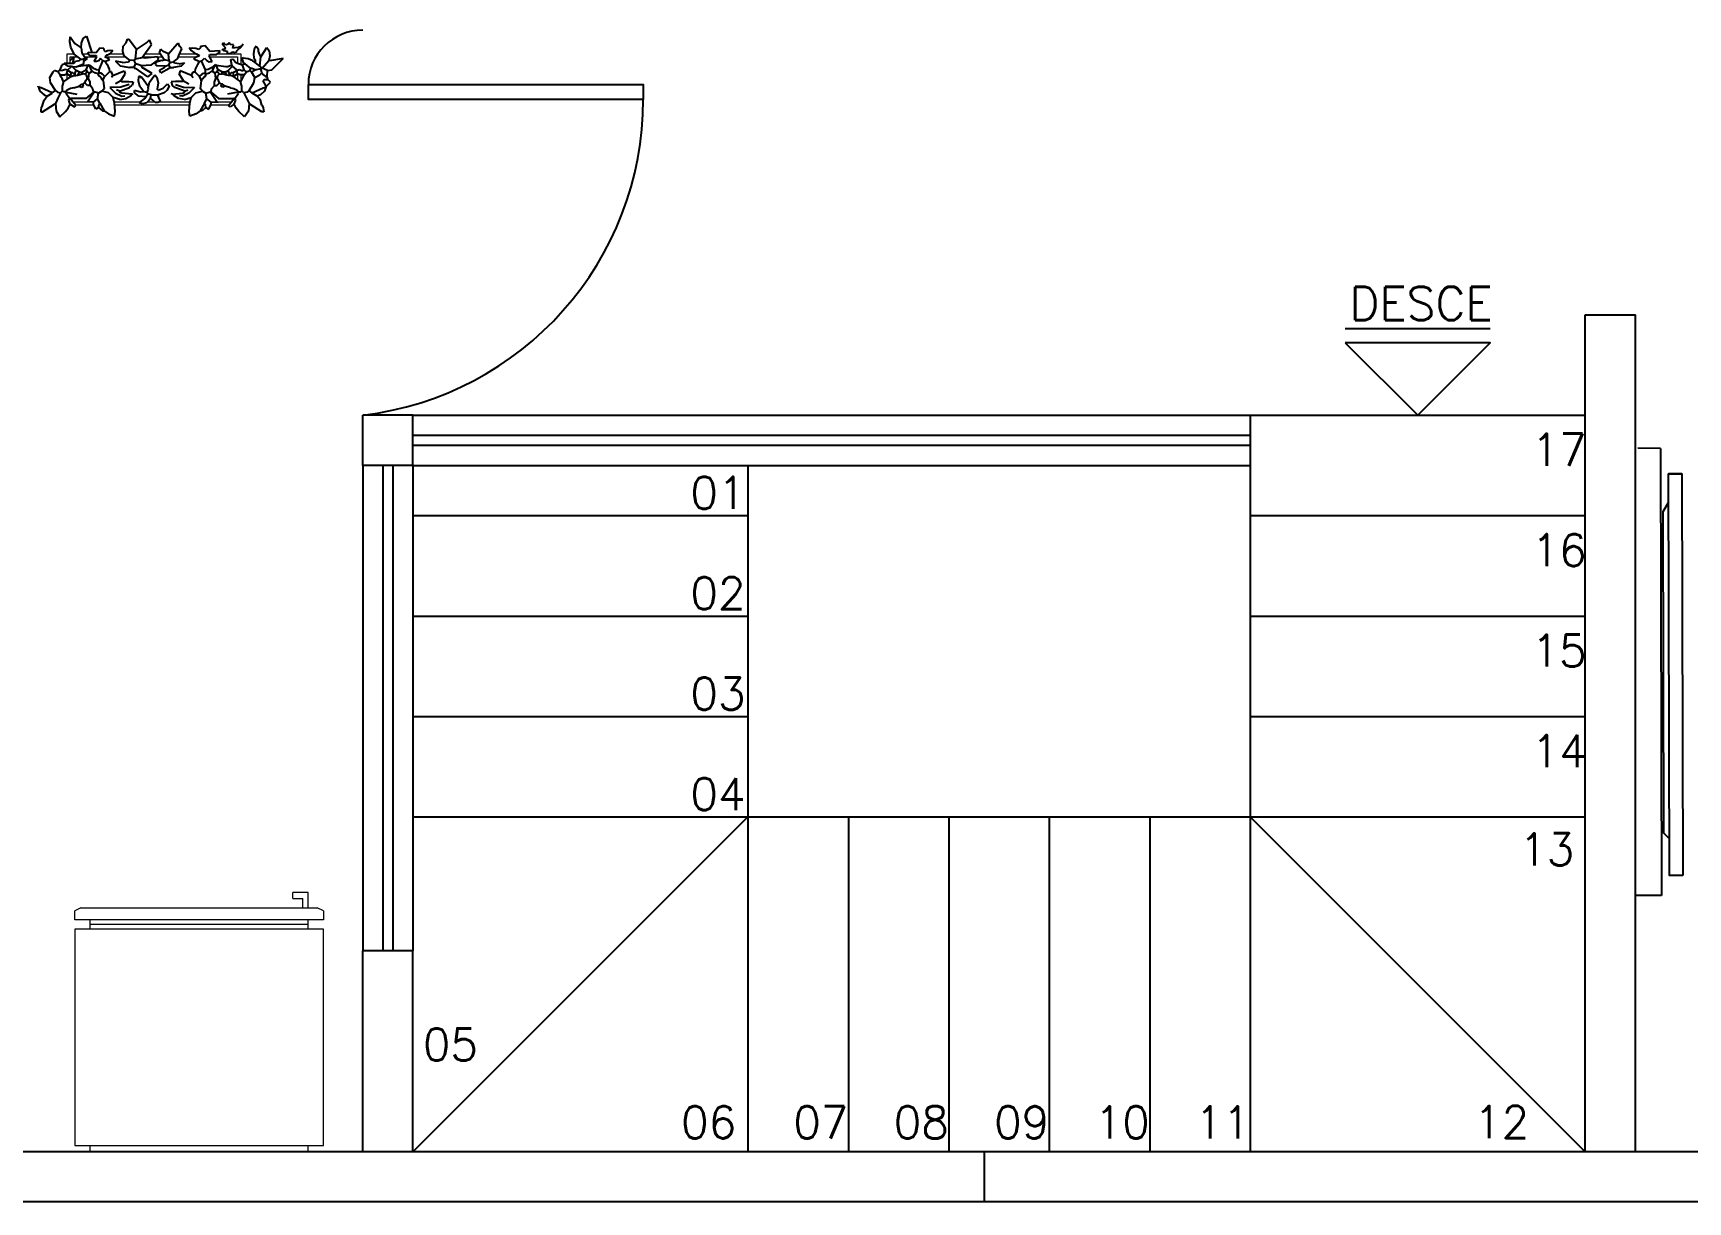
# Model space of a CAD drawing. Header units: inches. Extents: x 580771 to 672494, y 7715997 to 7829530.
# Drawn here: x 661786.5 to 662280.7, y 7725314.5 to 7725663.6 of the extents above; entities that cross this region are included whole.
import ezdxf

# ---------------------------------------------------------------- set-up
doc = ezdxf.new("R2010")
doc.units = ezdxf.units.IN
doc.header["$MEASUREMENT"] = 0
for name, color, linetype in [('1-ARQ-2', 2, 'Continuous'), ('ACESSORIOS', 2, 'Continuous'), ('ARQ-2', 2, 'Continuous'), ('P01', 1, 'Continuous'), ('P02', 2, 'Continuous'), ('parede', 6, 'Continuous'), ('PN010', 1, 'Continuous'), ('TEXTO-1', 2, 'Continuous'), ('VEGETAZIONE', 94, 'Continuous')]:
    doc.layers.add(name, color=color, linetype=linetype)
for name, color, linetype, lineweight in [('Hachura', 1, 'Continuous', 9), ('Pilares Sub-solo', 7, 'Continuous', 70), ('PROIEZIONI', 145, 'Continuous', 13)]:
    doc.layers.add(name, color=color, linetype=linetype, lineweight=lineweight)
doc.styles.add('ROMANS', font='romans', dxfattribs={"height": 0.2})

# ---------------------------------------------------------------- blocks, each defined once
blk = doc.blocks.new('gel')
at = {"layer": 'Hachura'}
for p, q in [((33208.79, 7048.49), (33127.79, 7048.49)), ((33127.79, 7048.49), (33127.79, 6977.99)), ((33132.79, 7050.49), (33203.79, 7050.49)), ((33132.79, 7050.49), (33132.79, 7048.49)), ((33203.79, 7050.49), (33203.79, 7048.49)), ((33208.79, 7039.49), (33208.79, 7048.49)), ((33208.79, 6977.99), (33208.79, 7039.49)), ((33127.79, 6977.99), (33132.79, 6977.99)), ((33132.79, 6977.99), (33203.79, 6977.99)), ((33132.79, 6977.99), (33132.79, 6974.99)), ((33132.79, 6976.49), (33203.79, 6976.49)), ((33203.79, 6977.99), (33208.79, 6977.99)), ((33203.79, 6977.99), (33203.79, 6974.99)), ((33127.79, 6971.99), (33127.79, 6974.99)), ((33127.79, 6974.99), (33208.79, 6974.99)), ((33127.79, 6971.99), (33129.79, 6970.99)), ((33206.79, 6970.99), (33129.79, 6970.99)), ((33134.51, 6970.99), (33134.51, 6967.99)), ((33206.79, 6970.99), (33208.79, 6971.99)), ((33208.79, 6974.99), (33208.79, 6971.99)), ((33132.79, 6965.99), (33137.79, 6965.99)), ((33137.79, 6967.99), (33134.51, 6967.99)), ((33137.79, 6967.99), (33137.79, 6965.99))]:
    blk.add_line(p, q, dxfattribs=at)
blk.add_lwpolyline([(33132.81, 6970.99), (33132.79, 6968.99), (33132.79, 6965.99)], dxfattribs=at)

msp = doc.modelspace()

# ---------------------------------------------------------------- linework, layer by layer
for p, q in [((662278.91, 7725531.949), (662274.884, 7725531.94)), ((662279.185, 7725411.95), (662275.159, 7725411.94))]:
    msp.add_line(p, q)
at = {"layer": '1-ARQ-2'}
for p, q in [((661899.982, 7725543.483), (662149.982, 7725543.483)), ((661899.982, 7725540.483), (662149.982, 7725540.483)), ((661890.982, 7725534.483), (661890.982, 7725389.483)), ((661893.982, 7725534.483), (661893.982, 7725389.483))]:
    msp.add_line(p, q, dxfattribs=at)
at = {"layer": 'ACESSORIOS'}
for p, q in [((662272.535, 7725539.559), (662265.692, 7725539.591, 9825)), ((662272.535, 7725539.559), (662272.841, 7725405.983)), ((662272.841, 7725405.983), (662264.981, 7725405.983))]:
    msp.add_line(p, q, dxfattribs=at)
at = {"layer": 'P01'}
for p, q in [((661899.982, 7725549.483), (661999.982, 7725549.483)), ((661899.982, 7725549.483), (662149.982, 7725549.483)), ((662149.982, 7725549.483), (662149.982, 7725329.483)), ((662149.982, 7725549.483), (662249.982, 7725549.483)), ((661884.982, 7725534.483), (661884.982, 7725389.483)), ((661899.982, 7725534.483), (661899.982, 7725389.483)), ((661899.982, 7725534.483), (662149.982, 7725534.483)), ((661999.982, 7725534.483), (661999.982, 7725329.483)), ((661899.982, 7725519.483), (661999.982, 7725519.483)), ((662149.982, 7725519.483), (662249.982, 7725519.483)), ((661899.982, 7725489.483), (661999.982, 7725489.483)), ((662149.982, 7725489.483), (662249.982, 7725489.483)), ((661899.982, 7725459.483), (661999.982, 7725459.483)), ((662149.982, 7725459.483), (662249.982, 7725459.483)), ((661899.982, 7725429.483), (662119.982, 7725429.483)), ((661999.982, 7725429.483), (661899.982, 7725329.483)), ((661999.982, 7725429.483), (661999.982, 7725329.483)), ((662029.982, 7725429.483), (662029.982, 7725329.483)), ((662059.982, 7725429.483), (662059.982, 7725329.483)), ((662089.982, 7725429.483), (662089.982, 7725329.483)), ((662119.982, 7725429.483), (662249.982, 7725429.483)), ((662119.982, 7725429.483), (662119.982, 7725329.483)), ((662149.982, 7725429.483), (662249.982, 7725329.483))]:
    msp.add_line(p, q, dxfattribs=at)
for centre, radius, start, end in [((661884.982, 7725648.233), 16.25, 90, 180), ((661873.823, 7725643.733), 94.908, 276.75179, 0)]:
    msp.add_arc(centre, radius, start, end, dxfattribs=at)
at = {"layer": 'P02'}
msp.add_lwpolyline([(661868.732, 7725648.233), (661968.732, 7725648.233), (661968.732, 7725643.733), (661868.732, 7725643.733), (661868.732, 7725648.233)], dxfattribs=at)
at = {"layer": 'parede'}
for p, q in [((662249.982, 7725579.483), (662264.982, 7725579.483)), ((662249.982, 7725329.483), (662249.982, 7725579.483)), ((662264.982, 7725329.483), (662264.982, 7725579.483)), ((661884.982, 7725534.483), (661884.982, 7725549.483)), ((661899.982, 7725549.483), (661884.982, 7725549.483)), ((661899.982, 7725534.483), (661899.982, 7725549.483)), ((661899.982, 7725534.483), (661884.982, 7725534.483)), ((661899.982, 7725389.483), (661884.982, 7725389.483)), ((661884.982, 7725329.483), (661884.982, 7725389.483)), ((661899.982, 7725329.483), (661899.982, 7725389.483)), ((664544.982, 7725329.483), (661384.982, 7725329.483)), ((662070.529, 7725329.483), (662070.529, 7725314.483)), ((664559.982, 7725314.483), (661384.982, 7725314.483))]:
    msp.add_line(p, q, dxfattribs=at)
at = {"layer": 'PN010'}
for p, q in [((662273.252, 7725520.698), (662274.904, 7725523.418)), ((662273.473, 7725424.591), (662273.252, 7725520.698)), ((662275.134, 7725422.899), (662273.473, 7725424.591))]:
    msp.add_line(p, q, dxfattribs=at)
msp.add_lwpolyline([(662279.185, 7725411.95), (662275.159, 7725411.94), (662274.884, 7725531.94), (662278.91, 7725531.949)], close=True, dxfattribs=at)
at = {"layer": 'PROIEZIONI'}
for points in [[(661796.666, 7725654.648), (661796.666, 7725657.429), (661798.78, 7725657.429)], [(661797.587, 7725654.648), (661797.587, 7725656.508), (661799.881, 7725656.508)], [(661801.301, 7725657.429), (661802.961, 7725657.429)], [(661801.927, 7725656.508), (661805.505, 7725656.508)], [(661808.026, 7725656.508), (661814.18, 7725656.508)], [(661809.466, 7725657.429), (661813.58, 7725657.429)], [(661819.275, 7725656.508), (661825.037, 7725656.508)], [(661819.933, 7725657.429), (661824.441, 7725657.429)], [(661826.856, 7725657.429), (661826.959, 7725657.429)], [(661829.929, 7725656.508), (661835.454, 7725656.508)], [(661830.275, 7725657.429), (661835.149, 7725657.429)], [(661839.279, 7725656.508), (661847.621, 7725656.508), (661847.621, 7725654.554)], [(661841.667, 7725657.429), (661848.542, 7725657.429), (661848.542, 7725654.281)], [(661796.666, 7725649.766), (661796.666, 7725651.403)], [(661797.587, 7725650.399), (661797.587, 7725650.827)], [(661847.621, 7725651.442), (661847.621, 7725649.713)], [(661848.542, 7725651.162), (661848.542, 7725649.08)], [(661804.545, 7725642.956), (661798.489, 7725642.956)], [(661818.487, 7725642.956), (661810.816, 7725642.956)], [(661822.935, 7725642.956), (661820.586, 7725642.956)], [(661833.395, 7725642.956), (661824.092, 7725642.956)], [(661845.722, 7725642.956), (661839.666, 7725642.956)], [(661798.107, 7725642.035), (661797.429, 7725642.035)], [(661804.688, 7725642.035), (661799.226, 7725642.035)], [(661833.286, 7725642.035), (661810.925, 7725642.035)], [(661844.985, 7725642.035), (661839.523, 7725642.035)], [(661846.782, 7725642.035), (661846.104, 7725642.035)]]:
    msp.add_lwpolyline(points, dxfattribs=at)
at = {"layer": 'TEXTO-1'}
msp.add_line((662178.382, 7725575.403), (662221.582, 7725575.403), dxfattribs=at)
msp.add_lwpolyline([(662178.382, 7725571.083), (662199.982, 7725549.483), (662221.582, 7725571.083)], close=True, dxfattribs=at)
at = {"layer": 'VEGETAZIONE'}
for p, q in [((661801.485, 7725661.976), (661802.52, 7725662.699)), ((661802.52, 7725662.699), (661804.093, 7725657.754)), ((661797.54, 7725660.997), (661797.644, 7725662.52)), ((661797.852, 7725659.366), (661797.54, 7725660.997)), ((661797.644, 7725662.52), (661798.993, 7725660.453)), ((661798.823, 7725657.34), (661797.852, 7725659.366)), ((661798.993, 7725660.453), (661800.862, 7725659.148)), ((661800.862, 7725659.148), (661800.966, 7725660.562)), ((661800.862, 7725659.148), (661801.094, 7725657.734)), ((661800.966, 7725660.562), (661801.485, 7725661.976)), ((661801.094, 7725657.734), (661802.057, 7725656.317)), ((661802.832, 7725657.537), (661802.974, 7725657.82)), ((661805.382, 7725657.679), (661802.974, 7725657.82)), ((661806.515, 7725659.095), (661805.382, 7725657.679)), ((661807.649, 7725658.954), (661806.515, 7725659.095)), ((661807.649, 7725658.954), (661807.649, 7725658.529)), ((661807.649, 7725658.529), (661808.074, 7725658.104)), ((661808.074, 7725658.104), (661808.851, 7725658.359)), ((661808.851, 7725658.359), (661809.683, 7725658.441)), ((661809.996, 7725657.896), (661809.345, 7725657.323)), ((661809.683, 7725658.441), (661810.34, 7725658.387)), ((661810.34, 7725658.387), (661809.996, 7725657.896)), ((661810.34, 7725658.387), (661810.482, 7725658.529)), ((661813.376, 7725658.081), (661813.46, 7725659.675)), ((661813.768, 7725656.829), (661813.376, 7725658.081)), ((661813.46, 7725659.675), (661814.321, 7725660.696)), ((661814.321, 7725660.696), (661814.689, 7725661.801)), ((661815.241, 7725661.617), (661814.689, 7725661.801)), ((661817.451, 7725658.67), (661815.241, 7725661.617)), ((661817.083, 7725655.908), (661817.451, 7725658.67)), ((661817.451, 7725658.67), (661820.398, 7725660.696)), ((661819.109, 7725656.276), (661821.871, 7725660.144)), ((661820.398, 7725660.696), (661821.319, 7725661.617)), ((661821.871, 7725660.144), (661821.319, 7725661.617)), ((661824.285, 7725657.67), (661824.71, 7725658.803)), ((661825.655, 7725655.554), (661824.285, 7725657.67)), ((661825.418, 7725658.095), (661824.71, 7725658.803)), ((661826.929, 7725657.395), (661825.418, 7725658.095)), ((661826.929, 7725657.395), (661829.546, 7725660.411)), ((661829.546, 7725660.411), (661829.971, 7725660.553)), ((661830.254, 7725659.703), (661829.971, 7725660.553)), ((661830.065, 7725656.942), (661830.916, 7725658.918)), ((661830.916, 7725658.918), (661830.254, 7725659.703)), ((661833.347, 7725659.025), (661833.177, 7725659.194)), ((661834.135, 7725659.089), (661833.347, 7725659.025)), ((661833.347, 7725659.025), (661833.76, 7725658.435)), ((661833.76, 7725658.435), (661834.54, 7725657.748)), ((661835.134, 7725658.991), (661834.135, 7725659.089)), ((661834.54, 7725657.748), (661835.227, 7725657.388)), ((661836.067, 7725658.684), (661835.134, 7725658.991)), ((661836.577, 7725659.194), (661836.067, 7725658.684)), ((661836.577, 7725659.704), (661837.937, 7725659.874)), ((661836.577, 7725659.704), (661836.577, 7725659.194)), ((661837.937, 7725659.874), (661839.297, 7725658.174)), ((661839.297, 7725658.174), (661842.186, 7725658.344)), ((661841.337, 7725657.154), (661842.357, 7725658.005)), ((661842.357, 7725658.005), (661842.186, 7725658.344)), ((661842.937, 7725658.812), (661843.221, 7725658.67)), ((661843.079, 7725660.229), (661843.362, 7725660.654)), ((661844.071, 7725659.095), (661843.079, 7725660.229)), ((661843.221, 7725658.67), (661844.071, 7725659.095)), ((661843.504, 7725658.245), (661843.221, 7725658.67)), ((661843.721, 7725660.191), (661843.362, 7725660.654)), ((661844.637, 7725658.104), (661843.504, 7725658.245)), ((661844.302, 7725660.089), (661843.721, 7725660.191)), ((661844.786, 7725660.241), (661844.302, 7725660.089)), ((661844.637, 7725657.395), (661844.637, 7725658.104)), ((661845.062, 7725660.654), (661844.786, 7725660.241)), ((661845.346, 7725660.229), (661845.062, 7725660.654)), ((661846.337, 7725660.087), (661845.346, 7725660.229)), ((661845.657, 7725657.681), (661845.346, 7725657.395)), ((661846.214, 7725657.858), (661845.657, 7725657.681)), ((661846.196, 7725659.095), (661846.337, 7725659.945)), ((661846.867, 7725659.177), (661846.196, 7725659.095)), ((661846.904, 7725657.679), (661846.214, 7725657.858)), ((661846.337, 7725659.945), (661846.337, 7725660.087)), ((661847.908, 7725659.329), (661846.867, 7725659.177)), ((661847.187, 7725657.962), (661846.904, 7725657.679)), ((661847.187, 7725657.962), (661847.329, 7725658.104)), ((661847.329, 7725658.245), (661847.754, 7725658.67)), ((661847.329, 7725658.104), (661847.329, 7725658.245)), ((661847.754, 7725658.67), (661848.746, 7725659.52)), ((661848.746, 7725659.662), (661847.908, 7725659.329)), ((661848.746, 7725659.662), (661849.312, 7725660.37)), ((661848.746, 7725659.52), (661848.746, 7725659.662)), ((661852.554, 7725658.771), (661852.312, 7725657.351)), ((661853.137, 7725659.662), (661852.554, 7725658.771)), ((661853.137, 7725659.662), (661853.845, 7725658.812)), ((661853.885, 7725658.213), (661853.845, 7725658.812)), ((661854.127, 7725657.301), (661853.885, 7725658.213)), ((661854.695, 7725656.829), (661856.314, 7725659.33)), ((661856.314, 7725659.33), (661856.983, 7725658.34)), ((661856.983, 7725658.34), (661857.273, 7725656.768)), ((661794.615, 7725652.579), (661795.182, 7725654.137)), ((661796.174, 7725652.72), (661795.04, 7725652.295)), ((661796.102, 7725654.41), (661795.182, 7725654.137)), ((661795.82, 7725654.648), (661798.681, 7725654.648)), ((661796.917, 7725653.711), (661795.824, 7725654.648)), ((661796.882, 7725652.437), (661796.174, 7725652.72)), ((661796.882, 7725652.579), (661798.157, 7725653.712)), ((661797.996, 7725653.57), (661796.917, 7725653.711)), ((661798.603, 7725656.508), (661797.587, 7725655.376)), ((661799.432, 7725652.437), (661798.157, 7725653.712)), ((661799.409, 7725653.385), (661798.345, 7725653.524)), ((661798.401, 7725654.648), (661798.773, 7725656.508)), ((661798.681, 7725654.648), (661799.248, 7725655.215)), ((661800.806, 7725655.781), (661798.823, 7725657.34)), ((661799.248, 7725655.215), (661800.381, 7725655.356)), ((661801.56, 7725654.286), (661799.409, 7725653.385)), ((661800.14, 7725653.57), (661799.9, 7725653.591)), ((661802.974, 7725653.995), (661800.14, 7725653.57)), ((661800.381, 7725655.356), (661800.806, 7725655.781)), ((661800.806, 7725655.781), (661801.514, 7725655.781)), ((661802.081, 7725656.348), (661801.514, 7725655.781)), ((661801.798, 7725655.356), (661801.514, 7725655.781)), ((661801.56, 7725654.286), (661801.798, 7725655.356)), ((661802.708, 7725655.962), (661801.771, 7725655.308)), ((661802.802, 7725655.987), (661802.081, 7725656.348)), ((661802.407, 7725652.579), (661802.974, 7725653.995)), ((661803.682, 7725656.829), (661802.832, 7725657.537)), ((661802.974, 7725653.995), (661803.257, 7725654.137)), ((661804.107, 7725652.295), (661803.257, 7725654.137)), ((661803.257, 7725654.137), (661804.401, 7725653.18)), ((661805.382, 7725656.829), (661803.682, 7725656.829)), ((661804.401, 7725653.18), (661805.442, 7725652.716)), ((661804.815, 7725655.129), (661805.524, 7725656.545)), ((661805.494, 7725655.061), (661804.815, 7725655.129)), ((661805.524, 7725656.545), (661805.382, 7725656.829)), ((661805.442, 7725652.716), (661806.232, 7725652.579)), ((661806.145, 7725655.333), (661805.494, 7725655.061)), ((661806.657, 7725655.979), (661806.145, 7725655.333)), ((661806.232, 7725652.579), (661807.365, 7725655.27)), ((661807.365, 7725655.27), (661806.657, 7725655.979)), ((661808.074, 7725655.129), (661807.365, 7725655.27)), ((661808.498, 7725656.97), (661807.932, 7725656.545)), ((661807.932, 7725656.545), (661808.591, 7725656.287)), ((661808.074, 7725655.129), (661809.348, 7725655.695)), ((661808.074, 7725655.129), (661808.617, 7725654.243)), ((661808.773, 7725657.024), (661808.498, 7725656.97)), ((661808.591, 7725656.287), (661809.085, 7725656.015)), ((661808.617, 7725654.243), (661809.241, 7725652.825)), ((661809.345, 7725657.323), (661808.773, 7725657.024)), ((661809.085, 7725656.015), (661809.348, 7725655.695)), ((661809.241, 7725652.825), (661809.348, 7725652.012)), ((661811.177, 7725655.157), (661812.53, 7725653.828)), ((661813.216, 7725654.803), (661811.177, 7725655.157)), ((661812.53, 7725653.828), (661815.426, 7725653.33)), ((661813.216, 7725654.803), (661815.057, 7725654.987)), ((661815.426, 7725655.54), (661813.768, 7725656.829)), ((661815.057, 7725654.987), (661815.426, 7725655.54)), ((661816.715, 7725655.355), (661815.426, 7725655.54)), ((661816.715, 7725653.33), (661815.426, 7725653.33)), ((661816.715, 7725655.355), (661817.083, 7725655.908)), ((661817.267, 7725654.435), (661816.715, 7725655.355)), ((661816.715, 7725653.514), (661817.267, 7725654.435)), ((661816.715, 7725653.33), (661816.715, 7725653.514)), ((661816.899, 7725653.145), (661816.715, 7725653.33)), ((661816.715, 7725653.145), (661816.715, 7725653.33)), ((661816.715, 7725653.145), (661816.899, 7725653.145)), ((661816.899, 7725653.145), (661817.083, 7725653.145)), ((661817.083, 7725655.908), (661819.109, 7725656.276)), ((661820.766, 7725650.567), (661817.083, 7725653.145)), ((661818.741, 7725653.882), (661817.267, 7725654.435)), ((661818.741, 7725653.882), (661821.871, 7725654.066)), ((661819.109, 7725653.33), (661818.741, 7725653.882)), ((661820.03, 7725656.092), (661819.109, 7725656.276)), ((661822.056, 7725651.488), (661819.109, 7725653.33)), ((661823.713, 7725656.46), (661820.03, 7725656.092)), ((661821.871, 7725654.066), (661824.081, 7725655.724)), ((661823.216, 7725654.874), (661822.982, 7725654.198)), ((661822.982, 7725654.198), (661823.53, 7725653.854)), ((661824.946, 7725655.412), (661823.216, 7725654.874)), ((661825.938, 7725653.712), (661823.53, 7725653.854)), ((661824.081, 7725655.724), (661823.713, 7725656.46)), ((661824.299, 7725652.547), (661825.655, 7725653.287)), ((661824.718, 7725651.709), (661827.213, 7725653.145)), ((661824.946, 7725655.412), (661825.655, 7725655.554)), ((661827.213, 7725655.27), (661825.655, 7725655.554)), ((661825.655, 7725653.287), (661825.938, 7725653.712)), ((661825.938, 7725653.712), (661827.071, 7725654.137)), ((661827.213, 7725655.27), (661826.929, 7725657.395)), ((661827.071, 7725654.137), (661827.496, 7725654.845)), ((661827.496, 7725653.429), (661827.071, 7725654.137)), ((661827.496, 7725654.845), (661827.213, 7725655.27)), ((661827.354, 7725653.145), (661827.213, 7725653.145)), ((661827.354, 7725653.145), (661827.496, 7725653.287)), ((661827.496, 7725653.145), (661827.354, 7725653.145)), ((661827.496, 7725654.845), (661828.488, 7725654.987)), ((661827.496, 7725653.287), (661827.496, 7725653.429)), ((661827.496, 7725653.287), (661828.488, 7725653.287)), ((661827.496, 7725653.145), (661827.496, 7725653.287)), ((661828.488, 7725654.987), (661829.762, 7725655.979)), ((661828.771, 7725654.562), (661828.488, 7725654.987)), ((661830.715, 7725653.67), (661828.488, 7725653.287)), ((661830.187, 7725654.42), (661828.771, 7725654.562)), ((661829.762, 7725655.979), (661830.065, 7725656.942)), ((661830.187, 7725654.42), (661831.756, 7725654.693)), ((661831.756, 7725654.693), (661830.715, 7725653.67)), ((661834.853, 7725656.178), (661834.537, 7725655.794)), ((661836.067, 7725655.115), (661834.537, 7725655.794)), ((661835.446, 7725656.505), (661834.853, 7725656.178)), ((661834.97, 7725652.825), (661834.862, 7725652.012)), ((661835.594, 7725654.243), (661834.97, 7725652.825)), ((661835.227, 7725657.388), (661835.557, 7725657.324)), ((661836.237, 7725656.814), (661835.446, 7725656.505)), ((661835.557, 7725657.324), (661836.237, 7725656.814)), ((661836.137, 7725655.129), (661835.594, 7725654.243)), ((661836.137, 7725655.129), (661836.846, 7725655.27)), ((661837.979, 7725652.579), (661836.846, 7725655.27)), ((661836.917, 7725655.284), (661837.767, 7725656.135)), ((661837.767, 7725656.135), (661838.381, 7725655.36)), ((661838.769, 7725652.716), (661837.979, 7725652.579)), ((661838.381, 7725655.36), (661839.162, 7725655.033)), ((661839.81, 7725653.18), (661838.769, 7725652.716)), ((661839.126, 7725656.814), (661839.297, 7725657.154)), ((661839.977, 7725655.115), (661839.126, 7725656.814)), ((661839.162, 7725655.033), (661839.977, 7725655.115)), ((661839.297, 7725657.154), (661841.337, 7725657.154)), ((661840.954, 7725654.137), (661839.81, 7725653.18)), ((661840.104, 7725652.295), (661840.954, 7725654.137)), ((661841.237, 7725653.995), (661840.954, 7725654.137)), ((661841.237, 7725653.995), (661844.071, 7725653.57)), ((661841.804, 7725652.579), (661841.237, 7725653.995)), ((661844.071, 7725653.57), (661844.713, 7725653.624)), ((661845.346, 7725657.395), (661844.637, 7725657.395)), ((661844.713, 7725653.624), (661845.923, 7725654.106)), ((661844.779, 7725652.437), (661846.054, 7725653.712)), ((661845.629, 7725655.554), (661845.912, 7725655.837)), ((661845.912, 7725654.137), (661845.629, 7725655.554)), ((661845.912, 7725655.837), (661846.337, 7725655.695)), ((661846.054, 7725653.712), (661845.912, 7725654.137)), ((661847.329, 7725652.579), (661846.054, 7725653.712)), ((661846.337, 7725655.695), (661847.012, 7725654.943)), ((661847.012, 7725654.943), (661847.593, 7725654.562)), ((661847.329, 7725652.437), (661848.037, 7725652.72)), ((661847.593, 7725654.562), (661849.029, 7725654.137)), ((661848.037, 7725652.72), (661849.171, 7725652.295)), ((661849.171, 7725656.12), (661849.029, 7725656.404)), ((661849.029, 7725655.695), (661849.171, 7725656.12)), ((661849.312, 7725655.129), (661849.029, 7725655.695)), ((661849.029, 7725654.137), (661849.596, 7725654.42)), ((661849.596, 7725652.579), (661849.029, 7725654.137)), ((661850.715, 7725655.906), (661849.171, 7725656.12)), ((661849.312, 7725656.12), (661849.171, 7725656.12)), ((661849.596, 7725654.42), (661849.312, 7725655.129)), ((661849.879, 7725654.42), (661849.596, 7725654.42)), ((661851.579, 7725653.004), (661849.879, 7725654.42)), ((661852.191, 7725655.323), (661850.715, 7725655.906)), ((661851.296, 7725652.437), (661851.579, 7725653.004)), ((661851.862, 7725653.004), (661851.579, 7725653.004)), ((661852.854, 7725652.579), (661851.862, 7725653.004)), ((661852.854, 7725654.845), (661852.191, 7725655.323)), ((661852.312, 7725657.351), (661852.481, 7725656.236)), ((661852.481, 7725656.236), (661852.854, 7725655.554)), ((661852.854, 7725655.554), (661852.854, 7725654.987)), ((661852.854, 7725654.845), (661852.854, 7725654.987)), ((661854.27, 7725653.712), (661852.854, 7725654.845)), ((661852.854, 7725652.579), (661854.554, 7725653.004)), ((661854.554, 7725656.545), (661854.127, 7725657.301)), ((661854.27, 7725653.712), (661854.554, 7725656.545)), ((661854.695, 7725653.145), (661854.27, 7725653.712)), ((661854.554, 7725656.545), (661854.695, 7725656.829)), ((661854.554, 7725653.004), (661854.695, 7725653.145)), ((661854.837, 7725651.729), (661854.554, 7725653.004)), ((661854.979, 7725653.145), (661854.695, 7725653.145)), ((661854.979, 7725653.145), (661856.962, 7725655.412)), ((661856.537, 7725652.437), (661854.979, 7725653.145)), ((661857.273, 7725656.768), (661856.962, 7725655.412)), ((661857.104, 7725655.27), (661856.962, 7725655.412)), ((661861.232, 7725655.999), (661857.104, 7725655.27)), ((661857.812, 7725652.579), (661861.232, 7725655.999)), ((661788.099, 7725647.762), (661788.58, 7725646.242)), ((661788.099, 7725647.62), (661788.099, 7725647.762)), ((661791.499, 7725650.312), (661792.49, 7725652.012)), ((661791.782, 7725648.754), (661791.499, 7725650.312)), ((661793.199, 7725646.487), (661791.782, 7725648.754)), ((661792.49, 7725652.012), (661792.915, 7725652.437)), ((661793.907, 7725652.012), (661792.915, 7725652.437)), ((661793.907, 7725652.012), (661794.615, 7725652.579)), ((661794.615, 7725651.162), (661793.907, 7725652.012)), ((661795.04, 7725652.295), (661794.615, 7725652.579)), ((661794.899, 7725650.454), (661794.615, 7725651.162)), ((661794.615, 7725651.162), (661795.89, 7725651.162)), ((661795.182, 7725650.029), (661794.899, 7725650.454)), ((661795.607, 7725649.037), (661795.182, 7725650.029)), ((661795.324, 7725647.762), (661795.607, 7725648.754)), ((661795.324, 7725646.345), (661795.324, 7725647.762)), ((661795.607, 7725649.037), (661797.874, 7725650.595)), ((661795.607, 7725648.754), (661795.607, 7725649.037)), ((661795.89, 7725651.162), (661796.599, 7725651.445)), ((661796.599, 7725651.445), (661796.74, 7725652.154)), ((661797.732, 7725650.737), (661796.599, 7725651.445)), ((661796.74, 7725652.154), (661796.882, 7725652.437)), ((661796.882, 7725652.437), (661796.882, 7725652.579)), ((661798.015, 7725651.729), (661796.882, 7725652.437)), ((661797.732, 7725650.737), (661797.874, 7725651.445)), ((661797.874, 7725650.595), (661797.732, 7725650.737)), ((661797.874, 7725651.445), (661798.015, 7725651.729)), ((661797.874, 7725650.595), (661798.724, 7725650.879)), ((661798.157, 7725651.87), (661798.015, 7725651.729)), ((661799.007, 7725651.304), (661798.157, 7725651.87)), ((661798.724, 7725650.879), (661799.007, 7725651.304)), ((661798.724, 7725650.879), (661799.29, 7725650.879)), ((661798.724, 7725647.195), (661800.282, 7725647.762)), ((661799.007, 7725651.445), (661799.432, 7725652.437)), ((661799.007, 7725651.304), (661799.007, 7725651.445)), ((661799.29, 7725650.879), (661799.007, 7725651.304)), ((661799.29, 7725650.879), (661799.857, 7725651.02)), ((661800.424, 7725651.87), (661799.432, 7725652.437)), ((661799.857, 7725651.02), (661800.424, 7725651.87)), ((661799.857, 7725651.02), (661801.274, 7725651.445)), ((661800.282, 7725647.762), (661801.132, 7725648.329)), ((661800.282, 7725647.762), (661800.99, 7725647.479)), ((661800.424, 7725651.87), (661801.132, 7725651.87)), ((661800.99, 7725647.479), (661801.557, 7725647.762)), ((661801.132, 7725651.87), (661801.982, 7725652.437)), ((661801.274, 7725651.445), (661801.132, 7725651.87)), ((661801.132, 7725648.329), (661801.415, 7725648.329)), ((661802.124, 7725651.304), (661801.274, 7725651.445)), ((661801.415, 7725648.329), (661801.982, 7725648.754)), ((661801.557, 7725647.762), (661801.415, 7725648.329)), ((661801.982, 7725652.437), (661802.407, 7725652.579)), ((661801.982, 7725648.754), (661802.265, 7725649.462)), ((661802.832, 7725647.904), (661801.982, 7725648.754)), ((661802.124, 7725651.304), (661802.69, 7725652.154)), ((661802.549, 7725650.879), (661802.124, 7725651.304)), ((661802.265, 7725649.462), (661802.69, 7725650.029)), ((661802.69, 7725652.154), (661802.407, 7725652.579)), ((661802.69, 7725650.029), (661802.549, 7725650.879)), ((661803.257, 7725651.587), (661802.69, 7725652.154)), ((661802.69, 7725650.029), (661803.115, 7725650.029)), ((661803.54, 7725647.904), (661802.832, 7725647.904)), ((661803.115, 7725650.029), (661803.257, 7725651.587)), ((661803.543, 7725648.968), (661803.115, 7725650.029)), ((661803.257, 7725651.587), (661804.107, 7725652.154)), ((661803.54, 7725647.904), (661803.543, 7725648.968)), ((661804.249, 7725647.054), (661803.54, 7725647.904)), ((661804.957, 7725651.729), (661804.107, 7725652.295)), ((661804.107, 7725652.154), (661804.107, 7725652.295)), ((661805.949, 7725651.445), (661804.957, 7725651.729)), ((661805.949, 7725651.445), (661806.232, 7725651.587)), ((661806.232, 7725650.737), (661805.949, 7725651.445)), ((661806.232, 7725651.587), (661806.232, 7725652.579)), ((661806.799, 7725651.587), (661806.232, 7725651.587)), ((661806.515, 7725650.595), (661806.232, 7725650.737)), ((661806.232, 7725650.595), (661806.232, 7725650.737)), ((661807.082, 7725649.887), (661806.515, 7725650.595)), ((661807.224, 7725651.304), (661806.799, 7725651.587)), ((661807.082, 7725649.745), (661807.082, 7725649.887)), ((661807.507, 7725649.32), (661807.082, 7725649.745)), ((661807.932, 7725650.595), (661807.224, 7725651.304)), ((661807.507, 7725649.745), (661807.932, 7725650.595)), ((661807.507, 7725649.32), (661807.507, 7725649.745)), ((661807.507, 7725649.32), (661807.79, 7725647.054)), ((661807.932, 7725650.595), (661809.348, 7725652.012)), ((661809.915, 7725652.012), (661809.348, 7725652.012)), ((661810.34, 7725650.879), (661809.915, 7725652.012)), ((661810.34, 7725650.879), (661809.915, 7725650.312)), ((661810.34, 7725650.879), (661813.74, 7725652.295)), ((661812.748, 7725649.32), (661811.19, 7725648.47)), ((661812.748, 7725649.32), (661814.023, 7725651.445)), ((661812.748, 7725649.32), (661812.89, 7725649.179)), ((661815.18, 7725648.208), (661812.76, 7725647.483)), ((661812.89, 7725649.179), (661815.156, 7725649.179)), ((661813.74, 7725652.295), (661814.023, 7725651.445)), ((661815.156, 7725649.179), (661816.431, 7725649.037)), ((661815.298, 7725647.337), (661816.148, 7725648.045)), ((661816.431, 7725649.037), (661816.148, 7725648.045)), ((661818.054, 7725649.297), (661818.07, 7725650.531)), ((661818.444, 7725647.662), (661818.054, 7725649.297)), ((661818.07, 7725650.531), (661818.354, 7725650.815)), ((661818.92, 7725650.39), (661818.354, 7725650.815)), ((661818.846, 7725650.116), (661818.662, 7725650.3)), ((661821.045, 7725647.556), (661818.92, 7725650.39)), ((661820.766, 7725650.567), (661822.056, 7725651.488)), ((661821.045, 7725647.556), (661821.306, 7725648.889)), ((661821.306, 7725648.889), (661822.887, 7725651.098)), ((661822.887, 7725651.098), (661823.454, 7725650.39)), ((661823.454, 7725650.39), (661823.908, 7725648.752)), ((661823.908, 7725648.752), (661823.595, 7725646.848)), ((661824.718, 7725651.709), (661824.299, 7725652.547)), ((661825.405, 7725647.185), (661826.712, 7725648.406)), ((661827.137, 7725647.84), (661826.576, 7725646.503)), ((661826.712, 7725648.406), (661827.137, 7725647.84)), ((661829.054, 7725649.179), (661827.779, 7725649.037)), ((661827.779, 7725649.037), (661828.063, 7725648.045)), ((661828.912, 7725647.337), (661828.063, 7725648.045)), ((661829.031, 7725648.208), (661831.451, 7725647.483)), ((661831.321, 7725649.179), (661829.054, 7725649.179)), ((661830.471, 7725652.295), (661830.187, 7725651.445)), ((661831.462, 7725649.32), (661830.187, 7725651.445)), ((661833.871, 7725650.879), (661830.471, 7725652.295)), ((661831.462, 7725649.32), (661831.321, 7725649.179)), ((661831.462, 7725649.32), (661833.021, 7725648.47)), ((661833.871, 7725650.879), (661834.296, 7725652.012)), ((661833.871, 7725650.879), (661834.296, 7725650.312)), ((661834.296, 7725652.012), (661834.862, 7725652.012)), ((661836.279, 7725650.595), (661834.862, 7725652.012)), ((661836.279, 7725650.595), (661836.987, 7725651.304)), ((661836.704, 7725649.745), (661836.279, 7725650.595)), ((661836.704, 7725649.32), (661836.421, 7725647.054)), ((661836.704, 7725649.32), (661837.129, 7725649.745)), ((661836.704, 7725649.32), (661836.704, 7725649.745)), ((661836.987, 7725651.304), (661837.412, 7725651.587)), ((661837.129, 7725649.887), (661837.696, 7725650.595)), ((661837.129, 7725649.745), (661837.129, 7725649.887)), ((661837.412, 7725651.587), (661837.979, 7725651.587)), ((661837.696, 7725650.595), (661837.979, 7725650.737)), ((661837.979, 7725651.587), (661837.979, 7725652.579)), ((661838.262, 7725651.445), (661837.979, 7725651.587)), ((661837.979, 7725650.737), (661838.262, 7725651.445)), ((661837.979, 7725650.595), (661837.979, 7725650.737)), ((661838.262, 7725651.445), (661839.254, 7725651.729)), ((661839.254, 7725651.729), (661840.104, 7725652.295)), ((661839.962, 7725647.054), (661840.671, 7725647.904)), ((661840.104, 7725652.154), (661840.104, 7725652.295)), ((661840.954, 7725651.587), (661840.104, 7725652.154)), ((661840.668, 7725648.968), (661841.096, 7725650.029)), ((661840.671, 7725647.904), (661840.668, 7725648.968)), ((661840.671, 7725647.904), (661841.379, 7725647.904)), ((661840.954, 7725651.587), (661841.521, 7725652.154)), ((661841.096, 7725650.029), (661840.954, 7725651.587)), ((661841.521, 7725650.029), (661841.096, 7725650.029)), ((661841.379, 7725647.904), (661842.229, 7725648.754)), ((661841.521, 7725652.154), (661841.804, 7725652.579)), ((661842.087, 7725651.304), (661841.521, 7725652.154)), ((661841.521, 7725650.029), (661841.662, 7725650.879)), ((661841.946, 7725649.462), (661841.521, 7725650.029)), ((661841.662, 7725650.879), (661842.087, 7725651.304)), ((661842.229, 7725652.437), (661841.804, 7725652.579)), ((661842.229, 7725648.754), (661841.946, 7725649.462)), ((661842.087, 7725651.304), (661842.937, 7725651.445)), ((661843.079, 7725651.87), (661842.229, 7725652.437)), ((661842.796, 7725648.329), (661842.229, 7725648.754)), ((661842.654, 7725647.762), (661842.796, 7725648.329)), ((661843.221, 7725647.479), (661842.654, 7725647.762)), ((661843.079, 7725648.329), (661842.796, 7725648.329)), ((661842.937, 7725651.445), (661843.079, 7725651.87)), ((661844.354, 7725651.02), (661842.937, 7725651.445)), ((661843.787, 7725651.87), (661843.079, 7725651.87)), ((661843.929, 7725647.762), (661843.079, 7725648.329)), ((661843.929, 7725647.762), (661843.221, 7725647.479)), ((661843.787, 7725651.87), (661844.779, 7725652.437)), ((661844.354, 7725651.02), (661843.787, 7725651.87)), ((661845.487, 7725647.195), (661843.929, 7725647.762)), ((661844.921, 7725650.879), (661844.354, 7725651.02)), ((661845.204, 7725651.445), (661844.779, 7725652.437)), ((661844.921, 7725650.879), (661845.204, 7725651.304)), ((661845.487, 7725650.879), (661844.921, 7725650.879)), ((661845.204, 7725651.304), (661846.054, 7725651.87)), ((661845.204, 7725651.304), (661845.204, 7725651.445)), ((661845.487, 7725650.879), (661845.204, 7725651.304)), ((661846.337, 7725650.595), (661845.487, 7725650.879)), ((661846.054, 7725651.87), (661846.196, 7725651.729)), ((661846.196, 7725651.729), (661847.329, 7725652.437)), ((661846.337, 7725651.445), (661846.196, 7725651.729)), ((661846.479, 7725650.737), (661846.337, 7725651.445)), ((661846.337, 7725650.595), (661846.479, 7725650.737)), ((661848.604, 7725649.037), (661846.337, 7725650.595)), ((661846.479, 7725650.737), (661847.612, 7725651.445)), ((661847.329, 7725652.437), (661847.329, 7725652.579)), ((661847.471, 7725652.154), (661847.329, 7725652.437)), ((661847.612, 7725651.445), (661847.471, 7725652.154)), ((661848.321, 7725651.162), (661847.612, 7725651.445)), ((661849.596, 7725651.162), (661848.321, 7725651.162)), ((661848.604, 7725649.037), (661849.029, 7725650.029)), ((661848.604, 7725648.754), (661848.604, 7725649.037)), ((661848.887, 7725647.762), (661848.604, 7725648.754)), ((661848.887, 7725646.345), (661848.887, 7725647.762)), ((661849.029, 7725650.029), (661849.312, 7725650.454)), ((661849.171, 7725652.295), (661849.596, 7725652.579)), ((661849.312, 7725650.454), (661849.596, 7725651.162)), ((661850.304, 7725652.012), (661849.596, 7725652.579)), ((661849.596, 7725651.162), (661850.304, 7725652.012)), ((661850.304, 7725652.012), (661851.296, 7725652.437)), ((661851.012, 7725646.487), (661852.429, 7725648.754)), ((661851.721, 7725652.012), (661851.296, 7725652.437)), ((661851.721, 7725652.012), (661852.854, 7725652.579)), ((661852.712, 7725650.312), (661851.721, 7725652.012)), ((661852.429, 7725648.754), (661852.712, 7725650.312)), ((661852.712, 7725650.312), (661854.27, 7725651.162)), ((661854.27, 7725651.162), (661854.837, 7725651.729)), ((661854.837, 7725651.729), (661855.305, 7725651.081)), ((661855.262, 7725649.32), (661855.545, 7725649.745)), ((661856.112, 7725647.762), (661855.262, 7725649.32)), ((661855.305, 7725651.081), (661855.891, 7725650.672)), ((661855.545, 7725649.745), (661856.679, 7725649.745)), ((661856.112, 7725647.762), (661855.631, 7725646.242)), ((661855.891, 7725650.672), (661856.395, 7725650.595)), ((661856.112, 7725647.62), (661857.387, 7725648.895)), ((661856.112, 7725647.62), (661856.112, 7725647.762)), ((661856.395, 7725650.595), (661856.537, 7725652.437)), ((661856.679, 7725649.745), (661856.395, 7725650.595)), ((661856.537, 7725652.437), (661857.812, 7725652.579)), ((661857.387, 7725648.895), (661856.679, 7725649.745)), ((661788.949, 7725647.195), (661788.24, 7725647.479)), ((661788.58, 7725646.242), (661789.816, 7725645.152)), ((661792.207, 7725645.779), (661788.949, 7725647.195)), ((661789.374, 7725642.095), (661789.799, 7725643.512)), ((661789.799, 7725643.512), (661790.79, 7725644.787)), ((661789.816, 7725645.152), (661790.79, 7725644.787)), ((661790.79, 7725644.787), (661792.207, 7725645.637)), ((661792.207, 7725645.779), (661793.199, 7725646.487)), ((661792.207, 7725645.637), (661792.207, 7725645.779)), ((661793.199, 7725646.487), (661793.785, 7725645.969)), ((661793.915, 7725644.198), (661793.199, 7725642.52)), ((661793.785, 7725645.969), (661794.757, 7725645.779)), ((661794.757, 7725645.779), (661793.915, 7725644.198)), ((661794.757, 7725645.779), (661795.324, 7725646.345)), ((661795.607, 7725646.062), (661795.324, 7725646.345)), ((661796.315, 7725646.062), (661795.607, 7725646.062)), ((661796.712, 7725646.515), (661796.315, 7725646.062)), ((661796.457, 7725645.92), (661796.315, 7725646.062)), ((661796.315, 7725645.637), (661796.457, 7725645.92)), ((661797.449, 7725644.079), (661796.315, 7725645.637)), ((661796.457, 7725645.92), (661799.574, 7725645.354)), ((661797.688, 7725647.06), (661796.712, 7725646.515)), ((661797.165, 7725643.512), (661797.449, 7725644.079)), ((661797.59, 7725642.379), (661797.165, 7725643.512)), ((661797.449, 7725644.079), (661797.59, 7725644.079)), ((661799.29, 7725641.954), (661797.59, 7725644.079)), ((661797.59, 7725644.079), (661797.732, 7725644.079)), ((661798.724, 7725647.195), (661797.688, 7725647.06)), ((661802.322, 7725644.079), (661797.732, 7725644.079)), ((661804.532, 7725645.92), (661802.322, 7725644.079)), ((661802.832, 7725643.087), (661804.772, 7725645.997)), ((661804.532, 7725642.945), (661802.832, 7725643.087)), ((661804.39, 7725646.912), (661804.249, 7725647.054)), ((661804.532, 7725646.062), (661804.39, 7725646.912)), ((661804.532, 7725646.062), (661804.532, 7725645.92)), ((661804.532, 7725642.945), (661805.807, 7725643.937)), ((661804.532, 7725642.379), (661804.532, 7725642.945)), ((661806.09, 7725645.637), (661804.772, 7725645.997)), ((661805.807, 7725643.937), (661806.09, 7725645.637)), ((661806.515, 7725642.662), (661805.807, 7725643.937)), ((661807.082, 7725646.204), (661806.09, 7725645.637)), ((661807.082, 7725646.204), (661807.79, 7725647.054)), ((661809.065, 7725645.779), (661807.082, 7725646.204)), ((661810.482, 7725644.362), (661809.065, 7725645.779)), ((661812.76, 7725647.483), (661809.474, 7725647.302)), ((661809.474, 7725647.302), (661811.174, 7725645.611)), ((661810.893, 7725642.63), (661810.482, 7725644.362)), ((661812.465, 7725643.795), (661810.482, 7725644.362)), ((661810.482, 7725644.362), (661810.482, 7725644.22)), ((661811.174, 7725645.611), (661813.077, 7725644.736)), ((661812.323, 7725646.204), (661811.473, 7725646.629)), ((661812.323, 7725646.204), (661813.456, 7725646.629)), ((661812.606, 7725645.779), (661812.323, 7725646.204)), ((661812.465, 7725643.795), (661814.211, 7725644.061)), ((661813.031, 7725645.637), (661812.606, 7725645.779)), ((661816.006, 7725645.354), (661813.031, 7725645.637)), ((661813.077, 7725644.736), (661813.97, 7725644.826)), ((661813.456, 7725646.629), (661815.298, 7725647.337)), ((661814.211, 7725644.061), (661815.577, 7725644.879)), ((661815.577, 7725644.879), (661816.006, 7725645.354)), ((661816.006, 7725645.354), (661816.431, 7725645.495)), ((661818.574, 7725645.958), (661816.795, 7725646.423)), ((661816.795, 7725645.715), (661816.795, 7725646.423)), ((661818.07, 7725644.723), (661816.795, 7725645.715)), ((661820.195, 7725644.581), (661818.07, 7725644.723)), ((661818.212, 7725642.74), (661820.195, 7725644.298)), ((661819.629, 7725645.998), (661818.444, 7725647.662)), ((661819.629, 7725645.998), (661818.574, 7725645.958)), ((661820.62, 7725645.856), (661819.629, 7725645.998)), ((661820.195, 7725644.581), (661820.762, 7725645.431)), ((661820.195, 7725644.298), (661820.195, 7725644.581)), ((661821.187, 7725643.59), (661820.396, 7725642.755)), ((661820.62, 7725645.856), (661821.045, 7725646.848)), ((661820.762, 7725645.431), (661820.62, 7725645.856)), ((661821.754, 7725645.148), (661820.762, 7725645.431)), ((661820.904, 7725647.273), (661821.045, 7725647.556)), ((661821.045, 7725646.848), (661820.904, 7725647.273)), ((661821.612, 7725644.156), (661821.187, 7725643.59)), ((661821.612, 7725644.156), (661821.754, 7725645.148)), ((661822.32, 7725643.59), (661821.612, 7725644.156)), ((661821.754, 7725645.148), (661824.02, 7725645.148)), ((661822.998, 7725642.891), (661822.32, 7725643.59)), ((661823.778, 7725642.823), (661822.998, 7725642.891)), ((661823.879, 7725646.565), (661823.595, 7725646.848)), ((661824.587, 7725643.165), (661823.778, 7725642.823)), ((661823.879, 7725646.565), (661825.405, 7725647.185)), ((661823.879, 7725644.865), (661824.02, 7725645.148)), ((661824.587, 7725643.165), (661823.879, 7725644.865)), ((661825.665, 7725645.754), (661824.02, 7725645.148)), ((661826.576, 7725646.503), (661825.665, 7725645.754)), ((661828.204, 7725645.354), (661827.779, 7725645.495)), ((661828.204, 7725645.354), (661831.179, 7725645.637)), ((661828.634, 7725644.879), (661828.204, 7725645.354)), ((661830, 7725644.061), (661828.634, 7725644.879)), ((661830.754, 7725646.629), (661828.912, 7725647.337)), ((661831.746, 7725643.795), (661830, 7725644.061)), ((661831.134, 7725644.736), (661830.241, 7725644.826)), ((661831.887, 7725646.204), (661830.754, 7725646.629)), ((661833.036, 7725645.611), (661831.134, 7725644.736)), ((661831.179, 7725645.637), (661831.604, 7725645.779)), ((661831.451, 7725647.483), (661834.737, 7725647.302)), ((661831.604, 7725645.779), (661831.887, 7725646.204)), ((661831.746, 7725643.795), (661833.729, 7725644.362)), ((661831.887, 7725646.204), (661832.737, 7725646.629)), ((661834.737, 7725647.302), (661833.036, 7725645.611)), ((661833.317, 7725642.63), (661833.729, 7725644.362)), ((661833.729, 7725644.362), (661835.146, 7725645.779)), ((661833.729, 7725644.362), (661833.729, 7725644.22)), ((661835.146, 7725645.779), (661837.129, 7725646.204)), ((661837.129, 7725646.204), (661836.421, 7725647.054)), ((661837.129, 7725646.204), (661838.121, 7725645.637)), ((661837.696, 7725642.662), (661838.404, 7725643.937)), ((661838.121, 7725645.637), (661839.439, 7725645.997)), ((661838.404, 7725643.937), (661838.121, 7725645.637)), ((661839.679, 7725642.945), (661838.404, 7725643.937)), ((661841.379, 7725643.087), (661839.439, 7725645.997)), ((661839.679, 7725646.062), (661839.821, 7725646.912)), ((661839.679, 7725646.062), (661839.679, 7725645.92)), ((661839.679, 7725645.92), (661841.889, 7725644.079)), ((661839.679, 7725642.945), (661841.379, 7725643.087)), ((661839.679, 7725642.379), (661839.679, 7725642.945)), ((661839.821, 7725646.912), (661839.962, 7725647.054)), ((661841.379, 7725643.087), (661841.804, 7725642.945)), ((661841.889, 7725644.079), (661846.479, 7725644.079)), ((661847.754, 7725645.92), (661844.637, 7725645.354)), ((661844.921, 7725641.954), (661846.621, 7725644.079)), ((661845.487, 7725647.195), (661846.523, 7725647.06)), ((661846.621, 7725644.079), (661846.479, 7725644.079)), ((661846.523, 7725647.06), (661847.499, 7725646.515)), ((661846.762, 7725644.079), (661846.621, 7725644.079)), ((661846.621, 7725642.379), (661847.046, 7725643.512)), ((661846.762, 7725644.079), (661847.896, 7725645.637)), ((661847.046, 7725643.512), (661846.762, 7725644.079)), ((661847.499, 7725646.515), (661847.896, 7725646.062)), ((661847.754, 7725645.92), (661847.896, 7725646.062)), ((661847.896, 7725645.637), (661847.754, 7725645.92)), ((661847.896, 7725646.062), (661848.604, 7725646.062)), ((661848.604, 7725646.062), (661848.887, 7725646.345)), ((661849.454, 7725645.779), (661848.887, 7725646.345)), ((661850.426, 7725645.969), (661849.454, 7725645.779)), ((661849.454, 7725645.779), (661850.296, 7725644.198)), ((661850.296, 7725644.198), (661851.012, 7725642.52)), ((661851.012, 7725646.487), (661850.426, 7725645.969)), ((661852.004, 7725645.779), (661851.012, 7725646.487)), ((661852.004, 7725645.779), (661855.262, 7725647.195)), ((661852.004, 7725645.637), (661852.004, 7725645.779)), ((661853.42, 7725644.787), (661852.004, 7725645.637)), ((661854.395, 7725645.152), (661853.42, 7725644.787)), ((661854.412, 7725643.512), (661853.42, 7725644.787)), ((661855.631, 7725646.242), (661854.395, 7725645.152)), ((661854.837, 7725642.095), (661854.412, 7725643.512)), ((661855.262, 7725647.195), (661855.97, 7725647.479)), ((661788.841, 7725640.586), (661788.807, 7725640.113)), ((661788.807, 7725640.113), (661789.374, 7725640.113)), ((661788.971, 7725641.403), (661788.841, 7725640.586)), ((661789.374, 7725642.095), (661788.971, 7725641.403)), ((661789.374, 7725640.113), (661792.915, 7725642.379)), ((661792.915, 7725642.379), (661793.199, 7725642.52)), ((661793.199, 7725642.52), (661793.394, 7725640.245)), ((661793.394, 7725640.245), (661794.5, 7725638.541)), ((661794.5, 7725638.541), (661796.257, 7725640.177)), ((661796.257, 7725640.177), (661797.037, 7725641.199)), ((661797.037, 7725641.199), (661797.59, 7725642.379)), ((661797.59, 7725642.379), (661798.865, 7725641.529)), ((661798.865, 7725641.529), (661799.29, 7725641.954)), ((661805.24, 7725640.82), (661804.532, 7725642.379)), ((661806.09, 7725641.387), (661805.24, 7725640.82)), ((661806.09, 7725641.387), (661806.232, 7725642.379)), ((661806.09, 7725641.387), (661807.224, 7725640.396)), ((661806.232, 7725642.379), (661806.515, 7725642.662)), ((661806.515, 7725642.662), (661807.771, 7725640.381)), ((661807.224, 7725640.396), (661807.79, 7725640.396)), ((661807.771, 7725640.381), (661809.007, 7725639.427)), ((661809.007, 7725639.427), (661810.828, 7725638.814)), ((661810.828, 7725638.814), (661811.024, 7725640.177)), ((661811.024, 7725640.177), (661810.893, 7725642.63)), ((661819.225, 7725642.482), (661818.212, 7725642.74)), ((661820.396, 7725642.755), (661819.225, 7725642.482)), ((661833.187, 7725640.177), (661833.317, 7725642.63)), ((661833.382, 7725638.814), (661833.187, 7725640.177)), ((661835.204, 7725639.427), (661833.382, 7725638.814)), ((661836.44, 7725640.381), (661835.204, 7725639.427)), ((661836.987, 7725640.396), (661836.421, 7725640.396)), ((661837.696, 7725642.662), (661836.44, 7725640.381)), ((661838.121, 7725641.387), (661836.987, 7725640.396)), ((661837.979, 7725642.379), (661837.696, 7725642.662)), ((661838.121, 7725641.387), (661837.979, 7725642.379)), ((661838.121, 7725641.387), (661838.971, 7725640.82)), ((661838.971, 7725640.82), (661839.679, 7725642.379)), ((661845.346, 7725641.529), (661844.921, 7725641.954)), ((661846.621, 7725642.379), (661845.346, 7725641.529)), ((661847.174, 7725641.199), (661846.621, 7725642.379)), ((661847.954, 7725640.177), (661847.174, 7725641.199)), ((661849.711, 7725638.541), (661847.954, 7725640.177)), ((661850.817, 7725640.245), (661849.711, 7725638.541)), ((661851.012, 7725642.52), (661850.817, 7725640.245)), ((661851.296, 7725642.379), (661851.012, 7725642.52)), ((661854.837, 7725640.113), (661851.296, 7725642.379)), ((661854.837, 7725642.095), (661855.24, 7725641.403)), ((661855.404, 7725640.113), (661854.837, 7725640.113)), ((661855.24, 7725641.403), (661855.37, 7725640.586)), ((661855.37, 7725640.586), (661855.404, 7725640.113))]:
    msp.add_line(p, q, dxfattribs=at)
at = {"layer": 'VEGETAZIONE', "ltscale": 0.05}
for p, q in [((661846.634, 7725659.148), (661846.204, 7725659.148)), ((661848.542, 7725659.148), (661848.312, 7725659.148))]:
    msp.add_line(p, q, dxfattribs=at)
at = {"layer": 'VEGETAZIONE'}
for centre, start, end in [((661801.56, 7725654.286), 292.46672, 347.19571), ((661802.322, 7725644.079), 270.35301, 310.15599), ((661841.889, 7725644.079), 229.84401, 269.64699)]:
    msp.add_arc(centre, 0.0000177, start, end, dxfattribs=at)

# ---------------------------------------------------------------- block references
at = {"layer": 'Pilares Sub-solo', "xscale": 0.9166666666666667, "yscale": 0.9166666666666667, "zscale": 0.9166666666666667, "rotation": 180}
msp.add_blockref('gel', (692240.373, 7731792.434, 9825), dxfattribs=at)

# ---------------------------------------------------------------- texts
at = {"layer": 'ARQ-2', "char_height": 9.6, "attachment_point": 7, "style": 'ROMANS'}
for s, insert in [('17', (662233.984, 7725534.353)), ('01', (661982.821, 7725521.482)), ('16', (662233.984, 7725504.353)), ('02', (661982.821, 7725491.482)), ('15', (662233.984, 7725474.353)), ('03', (661982.821, 7725461.482)), ('14', (662233.984, 7725444.353)), ('04', (661982.821, 7725431.482)), ('13', (662230.316, 7725414.989)), ('05', (661902.94, 7725356.694)), ('06', (661980.043, 7725333.467)), ('07', (662013.527, 7725333.433)), ('08', (662043.527, 7725333.433)), ('09', (662073.527, 7725333.433)), ('10', (662103.527, 7725333.433)), ('11', (662133.527, 7725333.433)), ('12', (662216.816, 7725333.567))]:
    msp.add_mtext(s, dxfattribs=dict(at, insert=insert))
at = {"layer": 'TEXTO-1', "style": 'ROMANS'}
msp.add_text('DESCE', height=10, dxfattribs=at).set_placement((662179.56, 7725577.843))

doc.saveas('drawing.dxf')
